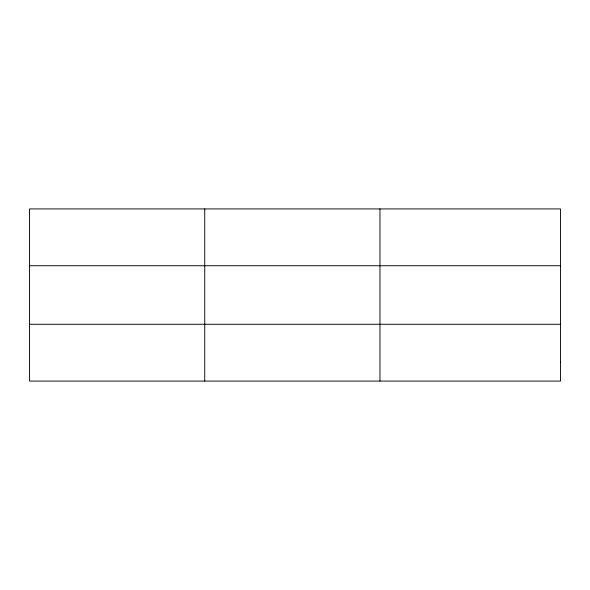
<?xml version="1.0" encoding="UTF-8"?>
<svg xmlns="http://www.w3.org/2000/svg" width="590" height="590" viewBox="0 0 590 590"><rect width="100%" height="100%" fill="white"/><g stroke="black" fill="none" stroke-linecap="round" stroke-linejoin="round"><path stroke-width="0.89" d="M204.73 381.074L204.73 208.926M379.96 381.074L379.96 208.926M29.5 265.736L560.5 265.736M29.5 324.264L560.5 324.264M560.5 362.135L560.5 381.074L29.5 381.074L29.5 208.926L560.5 208.926L560.5 362.135"/></g></svg>
